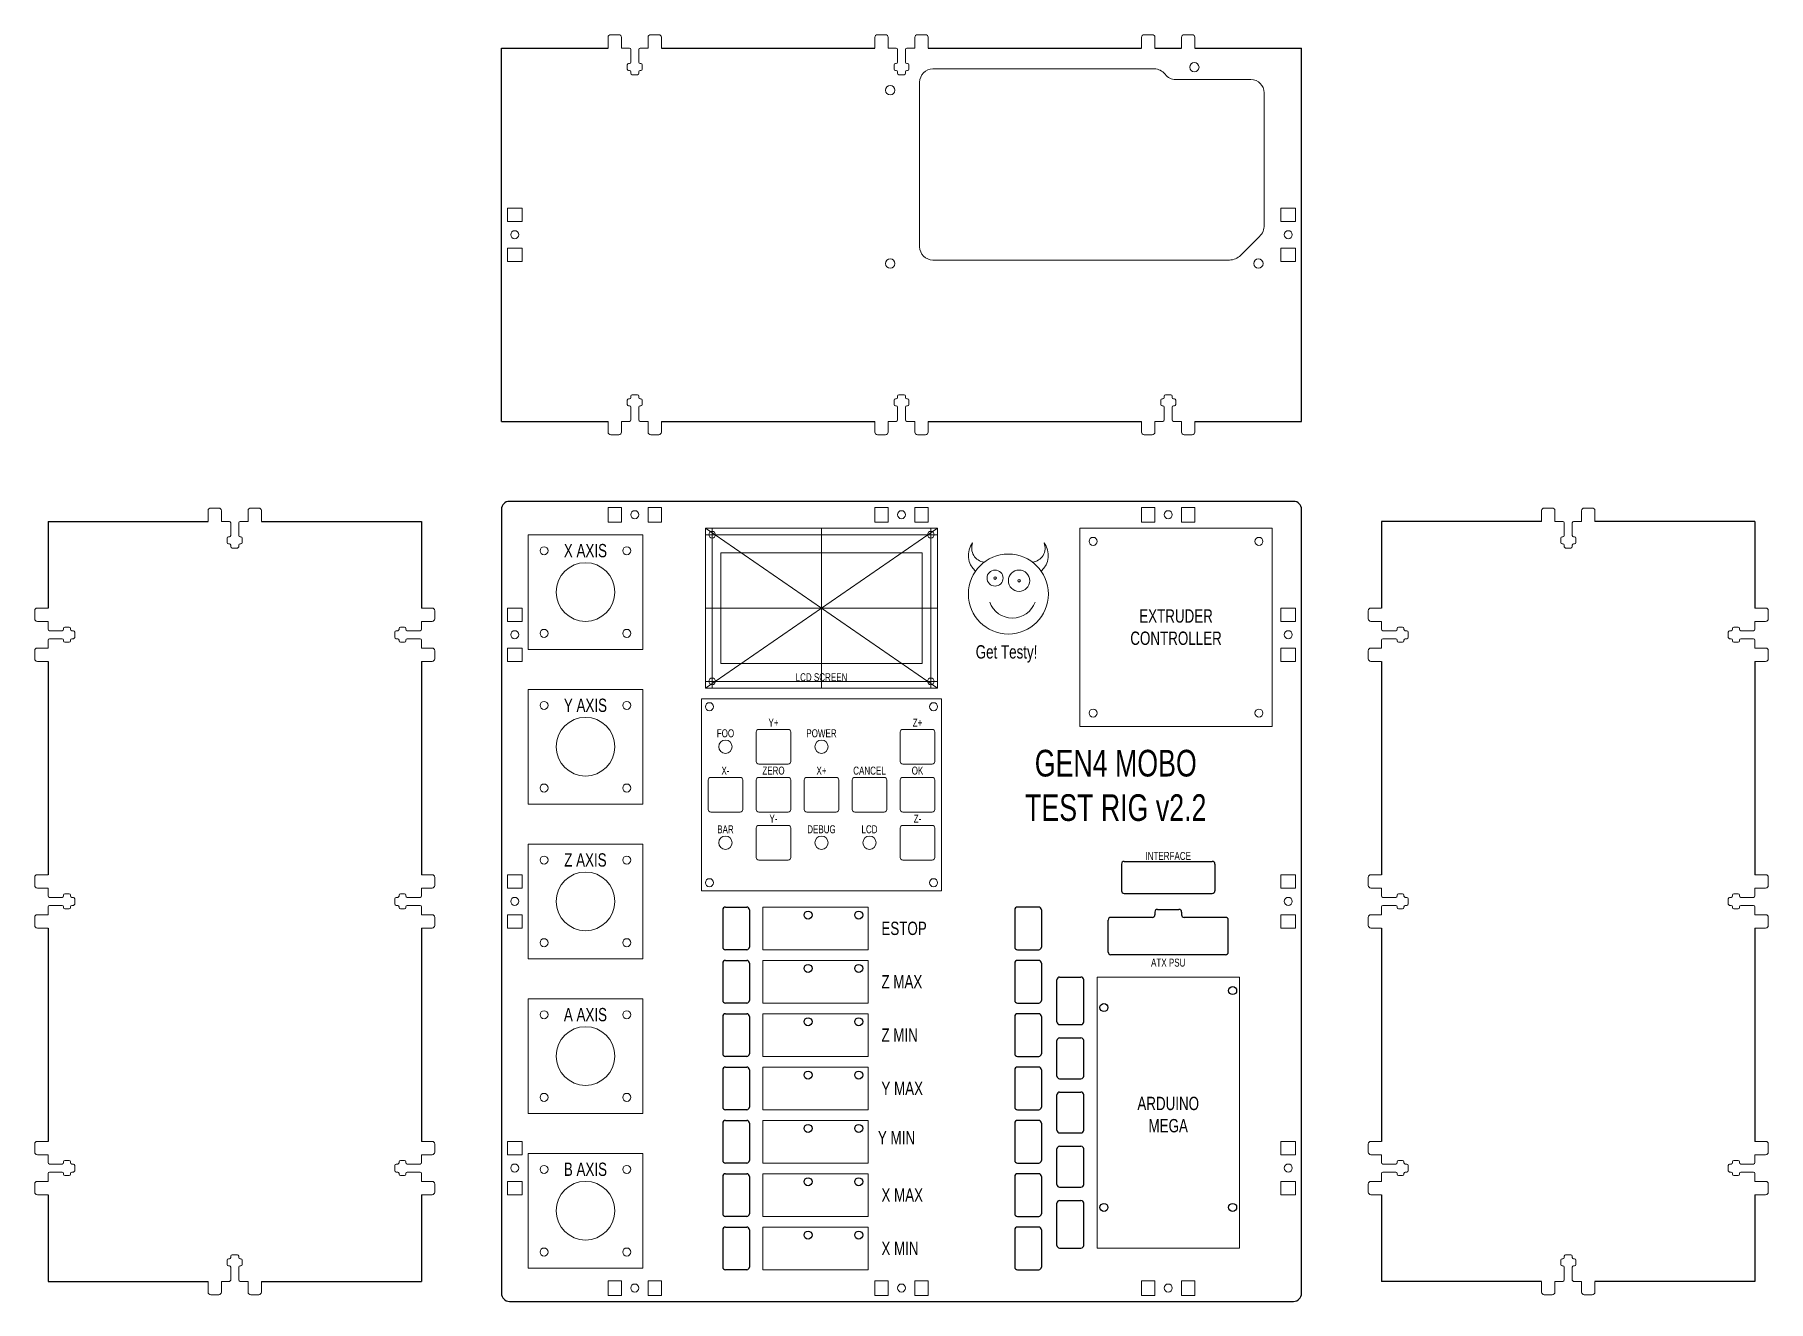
# Model space of a CAD drawing. Header units: millimetres. Extents: x -175 to 475, y -500 to 475.
# Drawn here: x -175 to 475, y 0 to 475 of the extents above; entities that cross this region are included whole.
import ezdxf

# ---------------------------------------------------------------- set-up
doc = ezdxf.new("R2010")
doc.units = ezdxf.units.MM
doc.layers.get('0').update_dxf_attribs({"linetype": 'CONTINUOUS', "lineweight": 25, "true_color": 0x000000})
for name, color, linetype, lineweight, true_color in [('6 Dino Brackets', 7, 'CONTINUOUS', 0, 0x000000), ('Back', 7, 'CONTINUOUS', 0, 0x000000), ('Drawing - LCD', 5, 'CONTINUOUS', 0, 0x0000ff), ('Etch', 1, 'CONTINUOUS', 0, 0xff0000), ('Front', 7, 'CONTINUOUS', 0, 0x000000), ('Text', 1, 'CONTINUOUS', 0, 0xff0000), ('Top Layer', 7, 'CONTINUOUS', 0, 0x000000), ('Top Plate', 7, 'CONTINUOUS', 0, 0x000000)]:
    doc.layers.add(name, color=color, linetype=linetype, lineweight=lineweight, true_color=true_color)
doc.styles.get("Standard").update_dxf_attribs({"font": 'txt', "width": 0.75})

msp = doc.modelspace()

# ---------------------------------------------------------------- linework, layer by layer
for p, q in [((0, 330), (0, 470)), ((0, 470), (40, 470)), ((60, 470), (140, 470)), ((160, 470), (240, 470)), ((245, 470), (255, 470)), ((260, 470), (300, 470)), ((300, 330), (300, 470)), ((0, 330), (40, 330)), ((60, 330), (140, 330)), ((160, 330), (240, 330)), ((260, 330), (300, 330)), ((297, 300), (3, 300)), ((-170, 292.5), (-170, 260)), ((-90, 292.5), (-30, 292.5)), ((-30, 292.5), (-30, 260)), ((0, 297), (0, 3)), ((300, 3), (300, 297)), ((470, 292.5), (470, 260)), ((-170, 292.5), (-110, 292.5)), ((390, 292.5), (330, 292.5)), ((330, 292.5), (330, 260)), ((470, 292.5), (410, 292.5)), ((-170, 240), (-170, 160)), ((-30, 240), (-30, 160)), ((330, 240), (330, 160)), ((470, 240), (470, 160)), ((232.5, 164), (232.5, 154)), ((233.5, 165), (266.5, 165)), ((267.5, 164), (267.5, 154)), ((233.5, 153), (266.5, 153)), ((82.97, 146.84), (82.97, 132.84)), ((83.97, 147.84), (91.97, 147.84)), ((92.97, 146.84), (92.97, 132.84)), ((192.47, 146.84), (192.47, 132.84)), ((201.47, 147.84), (193.47, 147.84)), ((202.47, 146.84), (202.47, 132.84)), ((244, 144), (228.5, 144)), ((245, 146), (245, 145)), ((246, 147), (254, 147)), ((255, 146), (255, 145)), ((271.5, 144), (256, 144)), ((-170, 140), (-170, 60)), ((-30, 140), (-30, 60)), ((227.5, 131), (227.5, 143)), ((272.5, 131), (272.5, 143)), ((330, 140), (330, 60)), ((470, 140), (470, 60)), ((91.97, 131.84), (83.97, 131.84)), ((193.47, 131.84), (201.47, 131.84)), ((82.97, 126.84), (82.97, 112.84)), ((83.97, 127.84), (91.97, 127.84)), ((92.97, 126.84), (92.97, 112.84)), ((192.47, 126.84), (192.47, 112.84)), ((201.47, 127.84), (193.47, 127.84)), ((202.47, 126.84), (202.47, 112.84)), ((271.5, 130), (228.5, 130)), ((208.3, 104.78), (208.3, 120.6)), ((209.3, 121.6), (217.3, 121.6)), ((218.3, 104.78), (218.3, 120.6)), ((91.97, 111.84), (83.97, 111.84)), ((193.47, 111.84), (201.47, 111.84)), ((82.97, 106.84), (82.97, 92.84)), ((83.97, 107.84), (91.97, 107.84)), ((92.97, 106.84), (92.97, 92.84)), ((192.47, 106.84), (192.47, 92.84)), ((201.47, 107.84), (193.47, 107.84)), ((202.47, 106.84), (202.47, 92.84)), ((208.3, 84.46), (208.3, 97.78)), ((209.3, 103.78), (217.3, 103.78)), ((209.3, 98.78), (217.3, 98.78)), ((218.3, 84.46), (218.3, 97.78)), ((91.97, 91.84), (83.97, 91.84)), ((193.47, 91.84), (201.47, 91.84)), ((82.97, 86.84), (82.97, 72.84)), ((83.97, 87.84), (91.97, 87.84)), ((92.97, 86.84), (92.97, 72.84)), ((192.47, 86.84), (192.47, 72.84)), ((201.47, 87.84), (193.47, 87.84)), ((202.47, 86.84), (202.47, 72.84)), ((209.3, 83.46), (217.3, 83.46)), ((209.3, 78.46), (217.3, 78.46)), ((91.97, 71.84), (83.97, 71.84)), ((193.47, 71.84), (201.47, 71.84)), ((208.3, 64.14), (208.3, 77.46)), ((218.3, 64.14), (218.3, 77.46)), ((82.97, 66.84), (82.97, 52.84)), ((83.97, 67.84), (91.97, 67.84)), ((92.97, 66.84), (92.97, 52.84)), ((192.47, 66.84), (192.47, 52.84)), ((201.47, 67.84), (193.47, 67.84)), ((202.47, 66.84), (202.47, 52.84)), ((209.3, 63.14), (217.3, 63.14)), ((208.3, 43.82), (208.3, 57.14)), ((209.3, 58.14), (217.3, 58.14)), ((218.3, 43.82), (218.3, 57.14)), ((82.97, 46.84), (82.97, 32.84)), ((91.97, 51.84), (83.97, 51.84)), ((83.97, 47.84), (91.97, 47.84)), ((92.97, 46.84), (92.97, 32.84)), ((192.47, 46.84), (192.47, 32.84)), ((193.47, 51.84), (201.47, 51.84)), ((201.47, 47.84), (193.47, 47.84)), ((202.47, 46.84), (202.47, 32.84)), ((-170, 40), (-170, 7.5)), ((-30, 40), (-30, 7.5)), ((209.3, 42.82), (217.3, 42.82)), ((330, 40), (330, 7.5)), ((470, 40), (470, 7.5)), ((208.3, 21), (208.3, 36.82)), ((209.3, 37.82), (217.3, 37.82)), ((218.3, 21), (218.3, 36.82)), ((82.97, 26.84), (82.97, 12.84)), ((91.97, 31.84), (83.97, 31.84)), ((83.97, 27.84), (91.97, 27.84)), ((92.97, 26.84), (92.97, 12.84)), ((192.47, 26.84), (192.47, 12.84)), ((193.47, 31.84), (201.47, 31.84)), ((201.47, 27.84), (193.47, 27.84)), ((202.47, 26.84), (202.47, 12.84)), ((209.3, 20), (217.3, 20)), ((-170, 7.5), (-110, 7.5)), ((-90, 7.5), (-30, 7.5)), ((91.97, 11.84), (83.97, 11.84)), ((193.47, 11.84), (201.47, 11.84)), ((390, 7.5), (330, 7.5)), ((470, 7.5), (410, 7.5)), ((3, 0), (297, 0))]:
    msp.add_line(p, q)
for centre in [(114.97, 144.84), (133.97, 144.84), (114.97, 124.84), (133.97, 124.84), (274.16, 116.52), (225.9, 110.17), (114.97, 104.84), (133.97, 104.84), (114.97, 84.84), (133.97, 84.84), (114.97, 64.84), (133.97, 64.84), (114.97, 44.84), (133.97, 44.84), (225.9, 35.24), (274.16, 35.24), (114.97, 24.84), (133.97, 24.84)]:
    msp.add_circle(centre, 1.5)
for centre, radius, start, end in [((3, 297), 3, 90, 180), ((297, 297), 3, 0, 90), ((233.5, 164), 1, 90, 180), ((266.5, 164), 1, 0, 90), ((233.5, 154), 1, 180, 270), ((266.5, 154), 1, 270, 0), ((83.97, 146.84), 1, 90, 180), ((91.97, 146.84), 1, 0, 90), ((193.47, 146.84), 1, 90, 180), ((201.47, 146.84), 1, 360, 90), ((228.5, 143), 1, 90, 180), ((244, 145), 1, 270, 360), ((246, 146), 1, 90, 180), ((254, 146), 1, 360, 90), ((256, 145), 1, 180, 270), ((271.5, 143), 1, 360, 90), ((83.97, 132.84), 1, 180, 270), ((91.97, 132.84), 1, 270, 0), ((193.47, 132.84), 1, 180, 270), ((201.47, 132.84), 1, 270, 360), ((228.5, 131), 1, 180, 270), ((271.5, 131), 1, 270, 360), ((83.97, 126.84), 1, 90, 180), ((91.97, 126.84), 1, 0, 90), ((193.47, 126.84), 1, 90, 180), ((201.47, 126.84), 1, 360, 90), ((209.3, 120.6), 1, 90, 180), ((217.3, 120.6), 1, 0, 90), ((83.97, 112.84), 1, 180, 270), ((91.97, 112.84), 1, 270, 0), ((193.47, 112.84), 1, 180, 270), ((201.47, 112.84), 1, 270, 360), ((83.97, 106.84), 1, 90, 180), ((91.97, 106.84), 1, 0, 90), ((193.47, 106.84), 1, 90, 180), ((201.47, 106.84), 1, 360, 90), ((209.3, 104.78), 1, 180, 270), ((217.3, 104.78), 1, 270, 0), ((209.3, 97.78), 1, 90, 180), ((217.3, 97.78), 1, 0, 90), ((83.97, 92.84), 1, 180, 270), ((91.97, 92.84), 1, 270, 0), ((193.47, 92.84), 1, 180, 270), ((201.47, 92.84), 1, 270, 360), ((83.97, 86.84), 1, 90, 180), ((91.97, 86.84), 1, 0, 90), ((193.47, 86.84), 1, 90, 180), ((201.47, 86.84), 1, 360, 90), ((209.3, 84.46), 1, 180, 270), ((209.3, 77.46), 1, 90, 180), ((217.3, 84.46), 1, 270, 0), ((217.3, 77.46), 1, 0, 90), ((83.97, 72.84), 1, 180, 270), ((91.97, 72.84), 1, 270, 0), ((193.47, 72.84), 1, 180, 270), ((201.47, 72.84), 1, 270, 360), ((83.97, 66.84), 1, 90, 180), ((91.97, 66.84), 1, 0, 90), ((193.47, 66.84), 1, 90, 180), ((201.47, 66.84), 1, 360, 90), ((209.3, 64.14), 1, 180, 270), ((217.3, 64.14), 1, 270, 0), ((83.97, 52.84), 1, 180, 270), ((91.97, 52.84), 1, 270, 0), ((193.47, 52.84), 1, 180, 270), ((201.47, 52.84), 1, 270, 360), ((209.3, 57.14), 1, 90, 180), ((217.3, 57.14), 1, 0, 90), ((83.97, 46.84), 1, 90, 180), ((91.97, 46.84), 1, 0, 90), ((193.47, 46.84), 1, 90, 180), ((201.47, 46.84), 1, 360, 90), ((209.3, 43.82), 1, 180, 270), ((217.3, 43.82), 1, 270, 0), ((83.97, 32.84), 1, 180, 270), ((91.97, 32.84), 1, 270, 0), ((193.47, 32.84), 1, 180, 270), ((201.47, 32.84), 1, 270, 360), ((209.3, 36.82), 1, 90, 180), ((217.3, 36.82), 1, 360, 90), ((83.97, 26.84), 1, 90, 180), ((91.97, 26.84), 1, 0, 90), ((193.47, 26.84), 1, 90, 180), ((201.47, 26.84), 1, 360, 90), ((209.3, 21), 1, 180, 270), ((217.3, 21), 1, 270, 0), ((83.97, 12.84), 1, 180, 270), ((91.97, 12.84), 1, 270, 0), ((193.47, 12.84), 1, 180, 270), ((201.47, 12.84), 1, 270, 360), ((3, 3), 3, 180, 270), ((297, 3), 3, 270, 0)]:
    msp.add_arc(centre, radius, start, end)
at = {"layer": '6 Dino Brackets'}
for p, q in [((41, 475), (44, 475)), ((56, 475), (59, 475)), ((141, 475), (144, 475)), ((156, 475), (159, 475)), ((241, 475), (244, 475)), ((256, 475), (259, 475)), ((40, 474), (40, 470)), ((45, 470), (45, 474)), ((48, 470), (45, 470)), ((48.5, 469.5), (48.5, 464.7)), ((51.5, 464.7), (51.5, 469.5)), ((52, 470), (55, 470)), ((55, 470), (55, 474)), ((60, 470), (60, 474.02)), ((140, 474), (140, 470)), ((145, 470), (145, 474)), ((148, 470), (145, 470)), ((148.5, 469.5), (148.5, 464.7)), ((151.5, 464.7), (151.5, 469.5)), ((152, 470), (155, 470)), ((155, 470), (155, 474)), ((160, 470), (160, 474.02)), ((240, 474), (240, 470)), ((245, 470), (245, 474)), ((255, 470), (255, 474)), ((260, 470), (260, 474.02)), ((47.2, 462.1), (47.2, 463.7)), ((47.7, 464.2), (48, 464.2)), ((48, 461.6), (47.7, 461.6)), ((52, 464.2), (52.3, 464.2)), ((52.3, 461.6), (52, 461.6)), ((52.8, 463.7), (52.8, 462.1)), ((147.2, 462.1), (147.2, 463.7)), ((147.7, 464.2), (148, 464.2)), ((148, 461.6), (147.7, 461.6)), ((152, 464.2), (152.3, 464.2)), ((152.3, 461.6), (152, 461.6)), ((152.8, 463.7), (152.8, 462.1)), ((48.5, 461.1), (48.5, 460.5)), ((49, 460), (51, 460)), ((51.5, 460.5), (51.5, 461.1)), ((148.5, 461.1), (148.5, 460.5)), ((149, 460), (151, 460)), ((151.5, 460.5), (151.5, 461.1)), ((7.75, 410), (2.25, 410)), ((2.25, 410), (2.25, 405)), ((7.75, 410), (7.75, 405)), ((297.75, 410), (292.25, 410)), ((292.25, 410), (292.25, 405)), ((297.75, 410), (297.75, 405)), ((7.75, 405), (2.25, 405)), ((297.75, 405), (292.25, 405)), ((7.75, 395), (2.25, 395)), ((2.25, 395), (2.25, 390)), ((7.75, 395), (7.75, 390)), ((297.75, 395), (292.25, 395)), ((292.25, 395), (292.25, 390)), ((297.75, 395), (297.75, 390)), ((7.75, 390), (2.25, 390)), ((297.75, 390), (292.25, 390)), ((48, 338.4), (47.7, 338.4)), ((48.5, 338.9), (48.5, 339.5)), ((49, 340), (51, 340)), ((51.5, 339.5), (51.5, 338.9)), ((52.3, 338.4), (52, 338.4)), ((148, 338.4), (147.7, 338.4)), ((148.5, 338.9), (148.5, 339.5)), ((149, 340), (151, 340)), ((151.5, 339.5), (151.5, 338.9)), ((152.3, 338.4), (152, 338.4)), ((248, 338.4), (247.7, 338.4)), ((248.5, 338.9), (248.5, 339.5)), ((249, 340), (251, 340)), ((251.5, 339.5), (251.5, 338.9)), ((252.3, 338.4), (252, 338.4)), ((47.2, 337.9), (47.2, 336.3)), ((47.7, 335.8), (48, 335.8)), ((48.5, 330.5), (48.5, 335.3)), ((51.5, 335.3), (51.5, 330.5)), ((52, 335.8), (52.3, 335.8)), ((52.8, 336.3), (52.8, 337.9)), ((147.2, 337.9), (147.2, 336.3)), ((147.7, 335.8), (148, 335.8)), ((148.5, 330.5), (148.5, 335.3)), ((151.5, 335.3), (151.5, 330.5)), ((152, 335.8), (152.3, 335.8)), ((152.8, 336.3), (152.8, 337.9)), ((247.2, 337.9), (247.2, 336.3)), ((247.7, 335.8), (248, 335.8)), ((248.5, 330.5), (248.5, 335.3)), ((251.5, 335.3), (251.5, 330.5)), ((252, 335.8), (252.3, 335.8)), ((252.8, 336.3), (252.8, 337.9)), ((40, 326), (40, 330)), ((41, 325), (44, 325)), ((48, 330), (45, 330)), ((45, 330), (45, 326)), ((52, 330), (55, 330)), ((55, 330), (55, 326)), ((56, 325), (59, 325)), ((60, 330), (60, 325.98)), ((140, 326), (140, 330)), ((141, 325), (144, 325)), ((148, 330), (145, 330)), ((145, 330), (145, 326)), ((152, 330), (155, 330)), ((155, 330), (155, 326)), ((156, 325), (159, 325)), ((160, 330), (160, 325.98)), ((240, 326), (240, 330)), ((248, 330), (245, 330)), ((245, 330), (245, 326)), ((252, 330), (255, 330)), ((255, 330), (255, 326)), ((256, 325), (259, 325)), ((260, 330), (260, 325.98)), ((241, 325), (244, 325)), ((-110, 296.5), (-110, 292.5)), ((-109, 297.5), (-106, 297.5)), ((-105, 292.5), (-105, 296.5)), ((-95, 292.5), (-95, 296.5)), ((-94, 297.5), (-91, 297.5)), ((-90, 292.5), (-90, 296.52)), ((40, 292.25), (40, 297.75)), ((40, 297.75), (45, 297.75)), ((45, 292.25), (45, 297.75)), ((55, 292.25), (55, 297.75)), ((55, 297.75), (60, 297.75)), ((60, 292.25), (60, 297.75)), ((140, 292.25), (140, 297.75)), ((140, 297.75), (145, 297.75)), ((145, 292.25), (145, 297.75)), ((155, 292.25), (155, 297.75)), ((155, 297.75), (160, 297.75)), ((160, 292.25), (160, 297.75)), ((240, 292.25), (240, 297.75)), ((240, 297.75), (245, 297.75)), ((245, 292.25), (245, 297.75)), ((255, 292.25), (255, 297.75)), ((255, 297.75), (260, 297.75)), ((260, 292.25), (260, 297.75)), ((390, 292.5), (390, 296.52)), ((394, 297.5), (391, 297.5)), ((395, 292.5), (395, 296.5)), ((405, 292.5), (405, 296.5)), ((409, 297.5), (406, 297.5)), ((410, 296.5), (410, 292.5)), ((-102, 292.5), (-105, 292.5)), ((-102.8, 284.6), (-102.8, 286.2)), ((-102.3, 286.7), (-102, 286.7)), ((-101.5, 292), (-101.5, 287.2)), ((-98.5, 287.2), (-98.5, 292)), ((-98, 292.5), (-95, 292.5)), ((-98, 286.7), (-97.7, 286.7)), ((-97.2, 286.2), (-97.2, 284.6)), ((40, 292.25), (45, 292.25)), ((55, 292.25), (60, 292.25)), ((140, 292.25), (145, 292.25)), ((155, 292.25), (160, 292.25)), ((240, 292.25), (245, 292.25)), ((255, 292.25), (260, 292.25)), ((398, 292.5), (395, 292.5)), ((397.2, 286.2), (397.2, 284.6)), ((398, 286.7), (397.7, 286.7)), ((398.5, 287.2), (398.5, 292)), ((401.5, 292), (401.5, 287.2)), ((402, 292.5), (405, 292.5)), ((402.3, 286.7), (402, 286.7)), ((402.8, 284.6), (402.8, 286.2)), ((-102, 284.1), (-102.3, 284.1)), ((-101.5, 283.6), (-101.5, 283)), ((-101, 282.5), (-99, 282.5)), ((-98.5, 283), (-98.5, 283.6)), ((-97.7, 284.1), (-98, 284.1)), ((397.7, 284.1), (398, 284.1)), ((398.5, 283), (398.5, 283.6)), ((401, 282.5), (399, 282.5)), ((401.5, 283.6), (401.5, 283)), ((402, 284.1), (402.3, 284.1)), ((-170, 260), (-174.02, 260)), ((-30, 260), (-25.98, 260)), ((2.25, 260), (7.75, 260)), ((2.25, 260), (2.25, 255)), ((292.25, 260), (297.75, 260)), ((292.25, 260), (292.25, 255)), ((330, 260), (325.98, 260)), ((470, 260), (474.02, 260)), ((-175, 256), (-175, 259)), ((-170, 255), (-174, 255)), ((-170, 252), (-170, 255)), ((-30, 252), (-30, 255)), ((-30, 255), (-26, 255)), ((-25, 256), (-25, 259)), ((2.25, 255), (7.75, 255)), ((7.75, 260), (7.75, 255)), ((292.25, 255), (297.75, 255)), ((297.75, 260), (297.75, 255)), ((325, 256), (325, 259)), ((330, 255), (326, 255)), ((330, 252), (330, 255)), ((470, 252), (470, 255)), ((470, 255), (474, 255)), ((475, 256), (475, 259)), ((-170, 248), (-170, 245)), ((-164.7, 251.5), (-169.5, 251.5)), ((-169.5, 248.5), (-164.7, 248.5)), ((-164.2, 252), (-164.2, 252.3)), ((-164.2, 247.7), (-164.2, 248)), ((-163.7, 252.8), (-162.1, 252.8)), ((-162.1, 247.2), (-163.7, 247.2)), ((-161.6, 252.3), (-161.6, 252)), ((-161.6, 248), (-161.6, 247.7)), ((-160.5, 251.5), (-161.1, 251.5)), ((-161.1, 248.5), (-160.5, 248.5)), ((-160, 249), (-160, 251)), ((-40, 249), (-40, 251)), ((-39.5, 251.5), (-38.9, 251.5)), ((-38.9, 248.5), (-39.5, 248.5)), ((-38.4, 252.3), (-38.4, 252)), ((-38.4, 248), (-38.4, 247.7)), ((-36.3, 252.8), (-37.9, 252.8)), ((-37.9, 247.2), (-36.3, 247.2)), ((-35.8, 252), (-35.8, 252.3)), ((-35.8, 247.7), (-35.8, 248)), ((-35.3, 251.5), (-30.5, 251.5)), ((-30.5, 248.5), (-35.3, 248.5)), ((-30, 248), (-30, 245)), ((330, 248), (330, 245)), ((335.3, 251.5), (330.5, 251.5)), ((330.5, 248.5), (335.3, 248.5)), ((335.8, 252), (335.8, 252.3)), ((335.8, 247.7), (335.8, 248)), ((336.3, 252.8), (337.9, 252.8)), ((337.9, 247.2), (336.3, 247.2)), ((338.4, 252.3), (338.4, 252)), ((338.4, 248), (338.4, 247.7)), ((339.5, 251.5), (338.9, 251.5)), ((338.9, 248.5), (339.5, 248.5)), ((340, 249), (340, 251)), ((460, 249), (460, 251)), ((460.5, 251.5), (461.1, 251.5)), ((461.1, 248.5), (460.5, 248.5)), ((461.6, 252.3), (461.6, 252)), ((461.6, 248), (461.6, 247.7)), ((463.7, 252.8), (462.1, 252.8)), ((462.1, 247.2), (463.7, 247.2)), ((464.2, 252), (464.2, 252.3)), ((464.2, 247.7), (464.2, 248)), ((464.7, 251.5), (469.5, 251.5)), ((469.5, 248.5), (464.7, 248.5)), ((470, 248), (470, 245)), ((-175, 241), (-175, 244)), ((-170, 245), (-174, 245)), ((-30, 245), (-26, 245)), ((-25, 241), (-25, 244)), ((2.25, 245), (7.75, 245)), ((2.25, 245), (2.25, 240)), ((7.75, 245), (7.75, 240)), ((292.25, 245), (297.75, 245)), ((292.25, 245), (292.25, 240)), ((297.75, 245), (297.75, 240)), ((325, 241), (325, 244)), ((330, 245), (326, 245)), ((470, 245), (474, 245)), ((475, 241), (475, 244)), ((-174, 240), (-170, 240)), ((-26, 240), (-30, 240)), ((2.25, 240), (7.75, 240)), ((292.25, 240), (297.75, 240)), ((326, 240), (330, 240)), ((474, 240), (470, 240)), ((-175, 156), (-175, 159)), ((-170, 160), (-174.02, 160)), ((-30, 160), (-25.98, 160)), ((-25, 156), (-25, 159)), ((2.25, 160), (7.75, 160)), ((2.25, 160), (2.25, 155)), ((7.75, 160), (7.75, 155)), ((292.25, 160), (297.75, 160)), ((292.25, 160), (292.25, 155)), ((297.75, 160), (297.75, 155)), ((325, 156), (325, 159)), ((330, 160), (325.98, 160)), ((470, 160), (474.02, 160)), ((475, 156), (475, 159)), ((-170, 155), (-174, 155)), ((-170, 152), (-170, 155)), ((-164.7, 151.5), (-169.5, 151.5)), ((-164.2, 152), (-164.2, 152.3)), ((-163.7, 152.8), (-162.1, 152.8)), ((-161.6, 152.3), (-161.6, 152)), ((-160.5, 151.5), (-161.1, 151.5)), ((-160, 149), (-160, 151)), ((-40, 149), (-40, 151)), ((-39.5, 151.5), (-38.9, 151.5)), ((-38.4, 152.3), (-38.4, 152)), ((-36.3, 152.8), (-37.9, 152.8)), ((-35.8, 152), (-35.8, 152.3)), ((-35.3, 151.5), (-30.5, 151.5)), ((-30, 152), (-30, 155)), ((-30, 155), (-26, 155)), ((2.25, 155), (7.75, 155)), ((292.25, 155), (297.75, 155)), ((330, 155), (326, 155)), ((330, 152), (330, 155)), ((335.3, 151.5), (330.5, 151.5)), ((335.8, 152), (335.8, 152.3)), ((336.3, 152.8), (337.9, 152.8)), ((338.4, 152.3), (338.4, 152)), ((339.5, 151.5), (338.9, 151.5)), ((340, 149), (340, 151)), ((460, 149), (460, 151)), ((460.5, 151.5), (461.1, 151.5)), ((461.6, 152.3), (461.6, 152)), ((463.7, 152.8), (462.1, 152.8)), ((464.2, 152), (464.2, 152.3)), ((464.7, 151.5), (469.5, 151.5)), ((470, 152), (470, 155)), ((470, 155), (474, 155)), ((-175, 141), (-175, 144)), ((-170, 145), (-174, 145)), ((-170, 148), (-170, 145)), ((-169.5, 148.5), (-164.7, 148.5)), ((-164.2, 147.7), (-164.2, 148)), ((-162.1, 147.2), (-163.7, 147.2)), ((-161.6, 148), (-161.6, 147.7)), ((-161.1, 148.5), (-160.5, 148.5)), ((-38.9, 148.5), (-39.5, 148.5)), ((-38.4, 148), (-38.4, 147.7)), ((-37.9, 147.2), (-36.3, 147.2)), ((-35.8, 147.7), (-35.8, 148)), ((-30.5, 148.5), (-35.3, 148.5)), ((-30, 148), (-30, 145)), ((-30, 145), (-26, 145)), ((-25, 141), (-25, 144)), ((2.25, 145), (7.75, 145)), ((2.25, 145), (2.25, 140)), ((7.75, 145), (7.75, 140)), ((292.25, 145), (297.75, 145)), ((292.25, 145), (292.25, 140)), ((297.75, 145), (297.75, 140)), ((325, 141), (325, 144)), ((330, 145), (326, 145)), ((330, 148), (330, 145)), ((330.5, 148.5), (335.3, 148.5)), ((335.8, 147.7), (335.8, 148)), ((337.9, 147.2), (336.3, 147.2)), ((338.4, 148), (338.4, 147.7)), ((338.9, 148.5), (339.5, 148.5)), ((461.1, 148.5), (460.5, 148.5)), ((461.6, 148), (461.6, 147.7)), ((462.1, 147.2), (463.7, 147.2)), ((464.2, 147.7), (464.2, 148)), ((469.5, 148.5), (464.7, 148.5)), ((470, 148), (470, 145)), ((470, 145), (474, 145)), ((475, 141), (475, 144)), ((-174, 140), (-170, 140)), ((-26, 140), (-30, 140)), ((2.25, 140), (7.75, 140)), ((292.25, 140), (297.75, 140)), ((326, 140), (330, 140)), ((474, 140), (470, 140)), ((-175, 56), (-175, 59)), ((-170, 60), (-174.02, 60)), ((-30, 60), (-25.98, 60)), ((-25, 56), (-25, 59)), ((2.25, 60), (7.75, 60)), ((2.25, 60), (2.25, 55)), ((7.75, 60), (7.75, 55)), ((292.25, 60), (297.75, 60)), ((292.25, 60), (292.25, 55)), ((297.75, 60), (297.75, 55)), ((325, 56), (325, 59)), ((330, 60), (325.98, 60)), ((470, 60), (474.02, 60)), ((475, 56), (475, 59)), ((-170, 55), (-174, 55)), ((-170, 52), (-170, 55)), ((-164.2, 52), (-164.2, 52.3)), ((-163.7, 52.8), (-162.1, 52.8)), ((-161.6, 52.3), (-161.6, 52)), ((-38.4, 52.3), (-38.4, 52)), ((-36.3, 52.8), (-37.9, 52.8)), ((-35.8, 52), (-35.8, 52.3)), ((-30, 52), (-30, 55)), ((-30, 55), (-26, 55)), ((2.25, 55), (7.75, 55)), ((292.25, 55), (297.75, 55)), ((330, 55), (326, 55)), ((330, 52), (330, 55)), ((335.8, 52), (335.8, 52.3)), ((336.3, 52.8), (337.9, 52.8)), ((338.4, 52.3), (338.4, 52)), ((461.6, 52.3), (461.6, 52)), ((463.7, 52.8), (462.1, 52.8)), ((464.2, 52), (464.2, 52.3)), ((470, 52), (470, 55)), ((470, 55), (474, 55)), ((-170, 48), (-170, 45)), ((-164.7, 51.5), (-169.5, 51.5)), ((-169.5, 48.5), (-164.7, 48.5)), ((-164.2, 47.7), (-164.2, 48)), ((-162.1, 47.2), (-163.7, 47.2)), ((-161.6, 48), (-161.6, 47.7)), ((-160.5, 51.5), (-161.1, 51.5)), ((-161.1, 48.5), (-160.5, 48.5)), ((-160, 49), (-160, 51)), ((-40, 49), (-40, 51)), ((-39.5, 51.5), (-38.9, 51.5)), ((-38.9, 48.5), (-39.5, 48.5)), ((-38.4, 48), (-38.4, 47.7)), ((-37.9, 47.2), (-36.3, 47.2)), ((-35.8, 47.7), (-35.8, 48)), ((-35.3, 51.5), (-30.5, 51.5)), ((-30.5, 48.5), (-35.3, 48.5)), ((-30, 48), (-30, 45)), ((330, 48), (330, 45)), ((335.3, 51.5), (330.5, 51.5)), ((330.5, 48.5), (335.3, 48.5)), ((335.8, 47.7), (335.8, 48)), ((337.9, 47.2), (336.3, 47.2)), ((338.4, 48), (338.4, 47.7)), ((339.5, 51.5), (338.9, 51.5)), ((338.9, 48.5), (339.5, 48.5)), ((340, 49), (340, 51)), ((460, 49), (460, 51)), ((460.5, 51.5), (461.1, 51.5)), ((461.1, 48.5), (460.5, 48.5)), ((461.6, 48), (461.6, 47.7)), ((462.1, 47.2), (463.7, 47.2)), ((464.2, 47.7), (464.2, 48)), ((464.7, 51.5), (469.5, 51.5)), ((469.5, 48.5), (464.7, 48.5)), ((470, 48), (470, 45)), ((-175, 41), (-175, 44)), ((-170, 45), (-174, 45)), ((-174, 40), (-170, 40)), ((-30, 45), (-26, 45)), ((-26, 40), (-30, 40)), ((-25, 41), (-25, 44)), ((2.25, 45), (7.75, 45)), ((2.25, 45), (2.25, 40)), ((2.25, 40), (7.75, 40)), ((7.75, 45), (7.75, 40)), ((292.25, 45), (297.75, 45)), ((292.25, 45), (292.25, 40)), ((292.25, 40), (297.75, 40)), ((297.75, 45), (297.75, 40)), ((325, 41), (325, 44)), ((330, 45), (326, 45)), ((326, 40), (330, 40)), ((470, 45), (474, 45)), ((474, 40), (470, 40)), ((475, 41), (475, 44)), ((-102.8, 15.4), (-102.8, 13.8)), ((-102, 15.9), (-102.3, 15.9)), ((-102.3, 13.3), (-102, 13.3)), ((-101.5, 16.4), (-101.5, 17)), ((-101, 17.5), (-99, 17.5)), ((-98.5, 17), (-98.5, 16.4)), ((-97.7, 15.9), (-98, 15.9)), ((-98, 13.3), (-97.7, 13.3)), ((-97.2, 13.8), (-97.2, 15.4)), ((397.2, 13.8), (397.2, 15.4)), ((397.7, 15.9), (398, 15.9)), ((398, 13.3), (397.7, 13.3)), ((398.5, 17), (398.5, 16.4)), ((401, 17.5), (399, 17.5)), ((401.5, 16.4), (401.5, 17)), ((402, 15.9), (402.3, 15.9)), ((402.3, 13.3), (402, 13.3)), ((402.8, 15.4), (402.8, 13.8)), ((-110, 3.5), (-110, 7.5)), ((-102, 7.5), (-105, 7.5)), ((-105, 7.5), (-105, 3.5)), ((-101.5, 8), (-101.5, 12.8)), ((-98.5, 12.8), (-98.5, 8)), ((-98, 7.5), (-95, 7.5)), ((-95, 7.5), (-95, 3.5)), ((-90, 7.5), (-90, 3.48)), ((40, 2.25), (40, 7.75)), ((40, 7.75), (45, 7.75)), ((45, 2.25), (45, 7.75)), ((55, 2.25), (55, 7.75)), ((55, 7.75), (60, 7.75)), ((60, 2.25), (60, 7.75)), ((140, 2.25), (140, 7.75)), ((140, 7.75), (145, 7.75)), ((145, 2.25), (145, 7.75)), ((155, 2.25), (155, 7.75)), ((155, 7.75), (160, 7.75)), ((160, 2.25), (160, 7.75)), ((240, 2.25), (240, 7.75)), ((240, 7.75), (245, 7.75)), ((245, 2.25), (245, 7.75)), ((255, 2.25), (255, 7.75)), ((255, 7.75), (260, 7.75)), ((260, 2.25), (260, 7.75)), ((390, 7.5), (390, 3.48)), ((398, 7.5), (395, 7.5)), ((395, 7.5), (395, 3.5)), ((398.5, 12.8), (398.5, 8)), ((401.5, 8), (401.5, 12.8)), ((402, 7.5), (405, 7.5)), ((405, 7.5), (405, 3.5)), ((410, 3.5), (410, 7.5)), ((-109, 2.5), (-106, 2.5)), ((-94, 2.5), (-91, 2.5)), ((40, 2.25), (45, 2.25)), ((55, 2.25), (60, 2.25)), ((140, 2.25), (145, 2.25)), ((155, 2.25), (160, 2.25)), ((240, 2.25), (245, 2.25)), ((255, 2.25), (260, 2.25)), ((394, 2.5), (391, 2.5)), ((409, 2.5), (406, 2.5))]:
    msp.add_line(p, q, dxfattribs=at)
for centre in [(5, 400), (295, 400), (50, 295), (150, 295), (250, 295), (5, 250), (295, 250), (5, 150), (295, 150), (5, 50), (295, 50), (50, 5), (150, 5), (250, 5)]:
    msp.add_circle(centre, 1.5, dxfattribs=at)
for centre, radius, start, end in [((41, 474), 1, 90, 180), ((44, 474), 1, 0, 90), ((56, 474), 1, 90, 180), ((59, 474), 1, 0.90601, 90), ((141, 474), 1, 90, 180), ((144, 474), 1, 0, 90), ((156, 474), 1, 90, 180), ((159, 474), 1, 0.90601, 90), ((241, 474), 1, 90, 180), ((244, 474), 1, 0, 90), ((256, 474), 1, 90, 180), ((259, 474), 1, 0.90601, 90), ((48, 469.5), 0.5, 0, 90), ((52, 469.5), 0.5, 90, 180), ((148, 469.5), 0.5, 0, 90), ((152, 469.5), 0.5, 90, 180), ((47.7, 463.7), 0.5, 90, 180), ((47.7, 462.1), 0.5, 180, 270), ((48, 464.7), 0.5, 270, 0), ((48, 461.1), 0.5, 0, 90), ((52, 464.7), 0.5, 180, 270), ((52, 461.1), 0.5, 90, 180), ((52.3, 463.7), 0.5, 0, 90), ((52.3, 462.1), 0.5, 270, 0), ((147.7, 463.7), 0.5, 90, 180), ((147.7, 462.1), 0.5, 180, 270), ((148, 464.7), 0.5, 270, 0), ((148, 461.1), 0.5, 0, 90), ((152, 464.7), 0.5, 180, 270), ((152, 461.1), 0.5, 90, 180), ((152.3, 463.7), 0.5, 0, 90), ((152.3, 462.1), 0.5, 270, 0), ((49, 460.5), 0.5, 180, 270), ((51, 460.5), 0.5, 270, 0), ((149, 460.5), 0.5, 180, 270), ((151, 460.5), 0.5, 270, 0), ((47.7, 337.9), 0.5, 90, 180), ((48, 338.9), 0.5, 270, 0), ((49, 339.5), 0.5, 90, 180), ((51, 339.5), 0.5, 0, 90), ((52, 338.9), 0.5, 180, 270), ((52.3, 337.9), 0.5, 0, 90), ((147.7, 337.9), 0.5, 90, 180), ((148, 338.9), 0.5, 270, 0), ((149, 339.5), 0.5, 90, 180), ((151, 339.5), 0.5, 0, 90), ((152, 338.9), 0.5, 180, 270), ((152.3, 337.9), 0.5, 0, 90), ((247.7, 337.9), 0.5, 90, 180), ((248, 338.9), 0.5, 270, 0), ((249, 339.5), 0.5, 90, 180), ((251, 339.5), 0.5, 0, 90), ((252, 338.9), 0.5, 180, 270), ((252.3, 337.9), 0.5, 0, 90), ((47.7, 336.3), 0.5, 180, 270), ((48, 335.3), 0.5, 0, 90), ((52, 335.3), 0.5, 90, 180), ((52.3, 336.3), 0.5, 270, 0), ((147.7, 336.3), 0.5, 180, 270), ((148, 335.3), 0.5, 0, 90), ((152, 335.3), 0.5, 90, 180), ((152.3, 336.3), 0.5, 270, 0), ((247.7, 336.3), 0.5, 180, 270), ((248, 335.3), 0.5, 0, 90), ((252, 335.3), 0.5, 90, 180), ((252.3, 336.3), 0.5, 270, 0), ((41, 326), 1, 180, 270), ((44, 326), 1, 270, 0), ((48, 330.5), 0.5, 270, 0), ((52, 330.5), 0.5, 180, 270), ((56, 326), 1, 180, 270), ((59, 326), 1, 270, 359.09399), ((141, 326), 1, 180, 270), ((144, 326), 1, 270, 0), ((148, 330.5), 0.5, 270, 0), ((152, 330.5), 0.5, 180, 270), ((156, 326), 1, 180, 270), ((159, 326), 1, 270, 359.09399), ((241, 326), 1, 180, 270), ((244, 326), 1, 270, 0), ((248, 330.5), 0.5, 270, 0), ((252, 330.5), 0.5, 180, 270), ((256, 326), 1, 180, 270), ((259, 326), 1, 270, 359.09399), ((-109, 296.5), 1, 90, 180), ((-106, 296.5), 1, 0, 90), ((-94, 296.5), 1, 90, 180), ((-91, 296.5), 1, 0.90601, 90), ((391, 296.5), 1, 90, 179.09399), ((394, 296.5), 1, 360, 90), ((406, 296.5), 1, 90, 180), ((409, 296.5), 1, 360, 90), ((-102.3, 286.2), 0.5, 90, 180), ((-102, 292), 0.5, 0, 90), ((-102, 287.2), 0.5, 270, 0), ((-98, 292), 0.5, 90, 180), ((-98, 287.2), 0.5, 180, 270), ((-97.7, 286.2), 0.5, 0, 90), ((397.7, 286.2), 0.5, 90, 180), ((398, 292), 0.5, 360, 90), ((398, 287.2), 0.5, 270, 360), ((402, 292), 0.5, 90, 180), ((402, 287.2), 0.5, 180, 270), ((402.3, 286.2), 0.5, 360, 90), ((-102.3, 284.6), 0.5, 180, 270), ((-102, 283.6), 0.5, 0, 90), ((-101, 283), 0.5, 180, 270), ((-99, 283), 0.5, 270, 0), ((-98, 283.6), 0.5, 90, 180), ((-97.7, 284.6), 0.5, 270, 0), ((397.7, 284.6), 0.5, 180, 270), ((398, 283.6), 0.5, 360, 90), ((399, 283), 0.5, 180, 270), ((401, 283), 0.5, 270, 360), ((402, 283.6), 0.5, 90, 180), ((402.3, 284.6), 0.5, 270, 360), ((-174, 259), 1, 90.90601, 180), ((-26, 259), 1, 360, 89.09399), ((326, 259), 1, 90.90601, 180), ((474, 259), 1, 360, 89.09399), ((-174, 256), 1, 180, 270), ((-26, 256), 1, 270, 360), ((326, 256), 1, 180, 270), ((474, 256), 1, 270, 360), ((-169.5, 252), 0.5, 180, 270), ((-169.5, 248), 0.5, 90, 180), ((-164.7, 252), 0.5, 270, 360), ((-164.7, 248), 0.5, 360, 90), ((-163.7, 252.3), 0.5, 90, 180), ((-163.7, 247.7), 0.5, 180, 270), ((-162.1, 252.3), 0.5, 360, 90), ((-162.1, 247.7), 0.5, 270, 360), ((-161.1, 252), 0.5, 180, 270), ((-161.1, 248), 0.5, 90, 180), ((-160.5, 251), 0.5, 360, 90), ((-160.5, 249), 0.5, 270, 360), ((-39.5, 251), 0.5, 90, 180), ((-39.5, 249), 0.5, 180, 270), ((-38.9, 252), 0.5, 270, 360), ((-38.9, 248), 0.5, 0, 90), ((-37.9, 252.3), 0.5, 90, 180), ((-37.9, 247.7), 0.5, 180, 270), ((-36.3, 252.3), 0.5, 360, 90), ((-36.3, 247.7), 0.5, 270, 0), ((-35.3, 252), 0.5, 180, 270), ((-35.3, 248), 0.5, 90, 180), ((-30.5, 252), 0.5, 270, 360), ((-30.5, 248), 0.5, 360, 90), ((330.5, 252), 0.5, 180, 270), ((330.5, 248), 0.5, 90, 180), ((335.3, 252), 0.5, 270, 360), ((335.3, 248), 0.5, 360, 90), ((336.3, 252.3), 0.5, 90, 180), ((336.3, 247.7), 0.5, 180, 270), ((337.9, 252.3), 0.5, 360, 90), ((337.9, 247.7), 0.5, 270, 360), ((338.9, 252), 0.5, 180, 270), ((338.9, 248), 0.5, 90, 180), ((339.5, 251), 0.5, 360, 90), ((339.5, 249), 0.5, 270, 360), ((460.5, 251), 0.5, 90, 180), ((460.5, 249), 0.5, 180, 270), ((461.1, 252), 0.5, 270, 360), ((461.1, 248), 0.5, 360, 90), ((462.1, 252.3), 0.5, 90, 180), ((462.1, 247.7), 0.5, 180, 270), ((463.7, 252.3), 0.5, 360, 90), ((463.7, 247.7), 0.5, 270, 360), ((464.7, 252), 0.5, 180, 270), ((464.7, 248), 0.5, 90, 180), ((469.5, 252), 0.5, 270, 360), ((469.5, 248), 0.5, 360, 90), ((-174, 244), 1, 90, 180), ((-174, 241), 1, 180, 270), ((-26, 244), 1, 360, 90), ((-26, 241), 1, 270, 360), ((326, 244), 1, 90, 180), ((326, 241), 1, 180, 270), ((474, 244), 1, 360, 90), ((474, 241), 1, 270, 360), ((-174, 159), 1, 90.90601, 180), ((-174, 156), 1, 180, 270), ((-26, 156), 1, 270, 360), ((-26, 159), 1, 360, 89.09399), ((326, 159), 1, 90.90601, 180), ((326, 156), 1, 180, 270), ((474, 156), 1, 270, 360), ((474, 159), 1, 360, 89.09399), ((-169.5, 152), 0.5, 180, 270), ((-164.7, 152), 0.5, 270, 360), ((-163.7, 152.3), 0.5, 90, 180), ((-162.1, 152.3), 0.5, 360, 90), ((-161.1, 152), 0.5, 180, 270), ((-160.5, 151), 0.5, 360, 90), ((-39.5, 151), 0.5, 90, 180), ((-38.9, 152), 0.5, 270, 360), ((-37.9, 152.3), 0.5, 90, 180), ((-36.3, 152.3), 0.5, 360, 90), ((-35.3, 152), 0.5, 180, 270), ((-30.5, 152), 0.5, 270, 360), ((330.5, 152), 0.5, 180, 270), ((335.3, 152), 0.5, 270, 360), ((336.3, 152.3), 0.5, 90, 180), ((337.9, 152.3), 0.5, 360, 90), ((338.9, 152), 0.5, 180, 270), ((339.5, 151), 0.5, 360, 90), ((460.5, 151), 0.5, 90, 180), ((461.1, 152), 0.5, 270, 360), ((462.1, 152.3), 0.5, 90, 180), ((463.7, 152.3), 0.5, 360, 90), ((464.7, 152), 0.5, 180, 270), ((469.5, 152), 0.5, 270, 360), ((-174, 144), 1, 90, 180), ((-169.5, 148), 0.5, 90, 180), ((-164.7, 148), 0.5, 360, 90), ((-163.7, 147.7), 0.5, 180, 270), ((-162.1, 147.7), 0.5, 270, 360), ((-161.1, 148), 0.5, 90, 180), ((-160.5, 149), 0.5, 270, 360), ((-39.5, 149), 0.5, 180, 270), ((-38.9, 148), 0.5, 0, 90), ((-37.9, 147.7), 0.5, 180, 270), ((-36.3, 147.7), 0.5, 270, 0), ((-35.3, 148), 0.5, 90, 180), ((-30.5, 148), 0.5, 360, 90), ((-26, 144), 1, 360, 90), ((326, 144), 1, 90, 180), ((330.5, 148), 0.5, 90, 180), ((335.3, 148), 0.5, 360, 90), ((336.3, 147.7), 0.5, 180, 270), ((337.9, 147.7), 0.5, 270, 360), ((338.9, 148), 0.5, 90, 180), ((339.5, 149), 0.5, 270, 360), ((460.5, 149), 0.5, 180, 270), ((461.1, 148), 0.5, 360, 90), ((462.1, 147.7), 0.5, 180, 270), ((463.7, 147.7), 0.5, 270, 360), ((464.7, 148), 0.5, 90, 180), ((469.5, 148), 0.5, 360, 90), ((474, 144), 1, 360, 90), ((-174, 141), 1, 180, 270), ((-26, 141), 1, 270, 360), ((326, 141), 1, 180, 270), ((474, 141), 1, 270, 360), ((-174, 59), 1, 90.90601, 180), ((-26, 59), 1, 360, 89.09399), ((326, 59), 1, 90.90601, 180), ((474, 59), 1, 360, 89.09399), ((-174, 56), 1, 180, 270), ((-163.7, 52.3), 0.5, 90, 180), ((-162.1, 52.3), 0.5, 360, 90), ((-161.1, 52), 0.5, 180, 270), ((-38.9, 52), 0.5, 270, 360), ((-37.9, 52.3), 0.5, 90, 180), ((-36.3, 52.3), 0.5, 360, 90), ((-35.3, 52), 0.5, 180, 270), ((-30.5, 52), 0.5, 270, 360), ((-26, 56), 1, 270, 360), ((326, 56), 1, 180, 270), ((335.3, 52), 0.5, 270, 360), ((336.3, 52.3), 0.5, 90, 180), ((337.9, 52.3), 0.5, 360, 90), ((338.9, 52), 0.5, 180, 270), ((462.1, 52.3), 0.5, 90, 180), ((463.7, 52.3), 0.5, 360, 90), ((464.7, 52), 0.5, 180, 270), ((474, 56), 1, 270, 360), ((-169.5, 52), 0.5, 180, 270), ((-169.5, 48), 0.5, 90, 180), ((-164.7, 52), 0.5, 270, 360), ((-164.7, 48), 0.5, 360, 90), ((-163.7, 47.7), 0.5, 180, 270), ((-162.1, 47.7), 0.5, 270, 360), ((-161.1, 48), 0.5, 90, 180), ((-160.5, 51), 0.5, 360, 90), ((-160.5, 49), 0.5, 270, 360), ((-39.5, 51), 0.5, 90, 180), ((-39.5, 49), 0.5, 180, 270), ((-38.9, 48), 0.5, 0, 90), ((-37.9, 47.7), 0.5, 180, 270), ((-36.3, 47.7), 0.5, 270, 0), ((-35.3, 48), 0.5, 90, 180), ((-30.5, 48), 0.5, 360, 90), ((330.5, 52), 0.5, 180, 270), ((330.5, 48), 0.5, 90, 180), ((335.3, 48), 0.5, 360, 90), ((336.3, 47.7), 0.5, 180, 270), ((337.9, 47.7), 0.5, 270, 360), ((338.9, 48), 0.5, 90, 180), ((339.5, 51), 0.5, 360, 90), ((339.5, 49), 0.5, 270, 360), ((460.5, 51), 0.5, 90, 180), ((460.5, 49), 0.5, 180, 270), ((461.1, 52), 0.5, 270, 360), ((461.1, 48), 0.5, 360, 90), ((462.1, 47.7), 0.5, 180, 270), ((463.7, 47.7), 0.5, 270, 360), ((464.7, 48), 0.5, 90, 180), ((469.5, 52), 0.5, 270, 360), ((469.5, 48), 0.5, 360, 90), ((-174, 44), 1, 90, 180), ((-174, 41), 1, 180, 270), ((-26, 44), 1, 360, 90), ((-26, 41), 1, 270, 360), ((326, 44), 1, 90, 180), ((326, 41), 1, 180, 270), ((474, 44), 1, 360, 90), ((474, 41), 1, 270, 360), ((-102.3, 15.4), 0.5, 90, 180), ((-102.3, 13.8), 0.5, 180, 270), ((-102, 16.4), 0.5, 270, 0), ((-102, 12.8), 0.5, 0, 90), ((-101, 17), 0.5, 90, 180), ((-99, 17), 0.5, 0, 90), ((-98, 16.4), 0.5, 180, 270), ((-98, 12.8), 0.5, 90, 180), ((-97.7, 15.4), 0.5, 0, 90), ((-97.7, 13.8), 0.5, 270, 0), ((397.7, 15.4), 0.5, 90, 180), ((397.7, 13.8), 0.5, 180, 270), ((398, 16.4), 0.5, 270, 360), ((398, 12.8), 0.5, 360, 90), ((399, 17), 0.5, 90, 180), ((401, 17), 0.5, 360, 90), ((402, 16.4), 0.5, 180, 270), ((402, 12.8), 0.5, 90, 180), ((402.3, 15.4), 0.5, 360, 90), ((402.3, 13.8), 0.5, 270, 360), ((-102, 8), 0.5, 270, 0), ((-98, 8), 0.5, 180, 270), ((398, 8), 0.5, 270, 360), ((402, 8), 0.5, 180, 270), ((-109, 3.5), 1, 180, 270), ((-106, 3.5), 1, 270, 0), ((-94, 3.5), 1, 180, 270), ((-91, 3.5), 1, 270, 359.09399), ((391, 3.5), 1, 180.90601, 270), ((394, 3.5), 1, 270, 360), ((406, 3.5), 1, 180, 270), ((409, 3.5), 1, 270, 360)]:
    msp.add_arc(centre, radius, start, end, dxfattribs=at)
at = {"layer": 'Back'}
for p, q in [((161.8, 462.17), (244.8, 462.17)), ((156.8, 457.17), (156.8, 395.5)), ((259.8, 458.18), (252.8, 458.18)), ((259.8, 458.18), (281, 458.18)), ((286, 453.18), (286, 403.57)), ((284.24, 399.33), (277.17, 392.26)), ((272.93, 390.5), (161.8, 390.5)), ((246.67, 390.5), (259.8, 390.5))]:
    msp.add_line(p, q, dxfattribs=at)
for centre in [(259.8, 462.8), (145.8, 454.17), (145.8, 389.17), (283.8, 389.17)]:
    msp.add_circle(centre, 1.75, dxfattribs=at)
for centre, radius, start, end in [((161.8, 457.17), 5, 90, 180), ((244.8, 457.17), 5, 36.8699, 90), ((252.8, 463.18), 5, 216.8699, 270), ((281, 453.18), 5, 360, 90), ((280, 403.57), 6, 315, 360), ((161.8, 395.5), 5, 180, 270), ((272.93, 396.5), 6, 270, 315)]:
    msp.add_arc(centre, radius, start, end, dxfattribs=at)
at = {"layer": 'Drawing - LCD'}
for p, q in [((76.5, 290), (163.5, 230)), ((163.5, 290), (76.5, 230)), ((76.5, 287.5), (163.5, 287.5)), ((79, 230), (79, 290)), ((120, 290), (120, 230)), ((161, 230), (161, 290)), ((76.5, 260), (163.5, 260)), ((76.5, 232.5), (163.5, 232.5))]:
    msp.add_line(p, q, dxfattribs=at)
at = {"layer": 'Etch'}
for p, q in [((10, 287.5), (53, 287.5)), ((10, 287.5), (10, 244.5)), ((53, 287.5), (53, 244.5)), ((76.5, 230), (76.5, 290)), ((76.5, 290), (163.5, 290)), ((163.5, 230), (163.5, 290)), ((216.85, 290), (216.85, 215.6)), ((289, 290), (216.85, 290)), ((289, 215.6), (289, 290)), ((10, 244.5), (53, 244.5)), ((10, 229.5), (53, 229.5)), ((10, 229.5), (10, 186.5)), ((53, 229.5), (53, 186.5)), ((76.5, 230), (163.5, 230)), ((75, 154), (75, 226)), ((75, 226), (165, 226)), ((165, 154), (165, 226)), ((216.85, 215.6), (289, 215.6)), ((10, 186.5), (53, 186.5)), ((10, 171.5), (53, 171.5)), ((10, 171.5), (10, 128.5)), ((53, 171.5), (53, 128.5)), ((75, 154), (165, 154)), ((97.97, 147.84), (137.47, 147.84)), ((97.97, 147.84), (97.97, 131.84)), ((137.47, 147.84), (137.47, 131.84)), ((97.97, 131.84), (137.47, 131.84)), ((10, 128.5), (53, 128.5)), ((97.97, 127.84), (137.47, 127.84)), ((97.97, 127.84), (97.97, 111.84)), ((137.47, 127.84), (137.47, 111.84)), ((223.3, 20), (223.3, 121.6)), ((223.3, 121.6), (276.7, 121.6)), ((276.7, 20), (276.7, 121.6)), ((10, 113.5), (53, 113.5)), ((10, 113.5), (10, 70.5)), ((53, 113.5), (53, 70.5)), ((97.97, 111.84), (137.47, 111.84)), ((97.97, 107.84), (137.47, 107.84)), ((97.97, 107.84), (97.97, 91.84)), ((137.47, 107.84), (137.47, 91.84)), ((97.97, 91.84), (137.47, 91.84)), ((97.97, 87.84), (137.47, 87.84)), ((97.97, 87.84), (97.97, 71.84)), ((137.47, 87.84), (137.47, 71.84)), ((97.97, 71.84), (137.47, 71.84)), ((10, 70.5), (53, 70.5)), ((97.97, 67.84), (137.47, 67.84)), ((97.97, 67.84), (97.97, 51.84)), ((137.47, 67.84), (137.47, 51.84)), ((10, 55.5), (53, 55.5)), ((10, 55.5), (10, 12.5)), ((53, 55.5), (53, 12.5)), ((97.97, 51.84), (137.47, 51.84)), ((97.97, 47.84), (137.47, 47.84)), ((97.97, 47.84), (97.97, 31.84)), ((137.47, 47.84), (137.47, 31.84)), ((97.97, 31.84), (137.47, 31.84)), ((97.97, 27.84), (137.47, 27.84)), ((97.97, 27.84), (97.97, 11.84)), ((137.47, 27.84), (137.47, 11.84)), ((223.3, 20), (276.7, 20)), ((10, 12.5), (53, 12.5)), ((97.97, 11.84), (137.47, 11.84))]:
    msp.add_line(p, q, dxfattribs=at)
for centre, radius in [((190.07, 265.23), 15), ((185.07, 271.23), 3), ((194.07, 270.23), 4), ((185.07, 271.23), 0.5), ((194.07, 270.23), 0.5)]:
    msp.add_circle(centre, radius, dxfattribs=at)
for centre, radius, start, end in [((182.91, 279.71), 7.84, 143.08877, 228.8792), ((181.74, 282.52), 5.43, 159.63754, 261.73764), ((198.4, 282.52), 5.43, 278.26236, 20.36246), ((197.22, 279.71), 7.84, 311.1208, 36.91123), ((191.57, 265.23), 9.01, 199.44003, 340.55997)]:
    msp.add_arc(centre, radius, start, end, dxfattribs=at)
at = {"layer": 'Front'}
for p, q in [((82.25, 280.75), (157.75, 280.75)), ((82.25, 280.75), (82.25, 239.25)), ((157.75, 280.75), (157.75, 239.25)), ((82.25, 239.25), (157.75, 239.25)), ((95.5, 213.5), (95.5, 202.5)), ((107.5, 214.5), (96.5, 214.5)), ((108.5, 202.5), (108.5, 213.5)), ((149.5, 213.5), (149.5, 202.5)), ((161.5, 214.5), (150.5, 214.5)), ((162.5, 202.5), (162.5, 213.5)), ((77.5, 195.5), (77.5, 184.5)), ((89.5, 196.5), (78.5, 196.5)), ((90.5, 184.5), (90.5, 195.5)), ((95.5, 195.5), (95.5, 184.5)), ((96.5, 201.5), (107.5, 201.5)), ((107.5, 196.5), (96.5, 196.5)), ((108.5, 184.5), (108.5, 195.5)), ((113.5, 195.5), (113.5, 184.5)), ((125.5, 196.5), (114.5, 196.5)), ((126.5, 184.5), (126.5, 195.5)), ((131.5, 195.5), (131.5, 184.5)), ((143.5, 196.5), (132.5, 196.5)), ((144.5, 184.5), (144.5, 195.5)), ((149.5, 195.5), (149.5, 184.5)), ((150.5, 201.5), (161.5, 201.5)), ((161.5, 196.5), (150.5, 196.5)), ((162.5, 184.5), (162.5, 195.5)), ((78.5, 183.5), (89.5, 183.5)), ((96.5, 183.5), (107.5, 183.5)), ((114.5, 183.5), (125.5, 183.5)), ((132.5, 183.5), (143.5, 183.5)), ((150.5, 183.5), (161.5, 183.5)), ((95.5, 177.5), (95.5, 166.5)), ((107.5, 178.5), (96.5, 178.5)), ((108.5, 166.5), (108.5, 177.5)), ((149.5, 177.5), (149.5, 166.5)), ((161.5, 178.5), (150.5, 178.5)), ((162.5, 166.5), (162.5, 177.5)), ((96.5, 165.5), (107.5, 165.5)), ((150.5, 165.5), (161.5, 165.5))]:
    msp.add_line(p, q, dxfattribs=at)
for centre, radius in [((79, 287.5), 1.25), ((161, 287.5), 1.25), ((79, 232.5), 1.25), ((161, 232.5), 1.25), ((78, 223), 1.5), ((162, 223), 1.5), ((84, 208), 2.5), ((120, 208), 2.5), ((84, 172), 2.5), ((120, 172), 2.5), ((138, 172), 2.5), ((78, 157), 1.5), ((162, 157), 1.5)]:
    msp.add_circle(centre, radius, dxfattribs=at)
for centre, start, end in [((96.5, 213.5), 90, 180), ((107.5, 213.5), 0, 90), ((150.5, 213.5), 90, 180), ((161.5, 213.5), 0, 90), ((96.5, 202.5), 180, 270), ((107.5, 202.5), 270, 0), ((150.5, 202.5), 180, 270), ((161.5, 202.5), 270, 0), ((78.5, 195.5), 90, 180), ((89.5, 195.5), 0, 90), ((96.5, 195.5), 90, 180), ((107.5, 195.5), 0, 90), ((114.5, 195.5), 90, 180), ((125.5, 195.5), 0, 90), ((132.5, 195.5), 90, 180), ((143.5, 195.5), 0, 90), ((150.5, 195.5), 90, 180), ((161.5, 195.5), 0, 90), ((78.5, 184.5), 180, 270), ((89.5, 184.5), 270, 0), ((96.5, 184.5), 180, 270), ((107.5, 184.5), 270, 0), ((114.5, 184.5), 180, 270), ((125.5, 184.5), 270, 0), ((132.5, 184.5), 180, 270), ((143.5, 184.5), 270, 0), ((150.5, 184.5), 180, 270), ((161.5, 184.5), 270, 0), ((96.5, 177.5), 90, 180), ((107.5, 177.5), 0, 90), ((150.5, 177.5), 90, 180), ((161.5, 177.5), 0, 90), ((96.5, 166.5), 180, 270), ((107.5, 166.5), 270, 0), ((150.5, 166.5), 180, 270), ((161.5, 166.5), 270, 0)]:
    msp.add_arc(centre, 1, start, end, dxfattribs=at)
at = {"layer": 'Top Layer'}
for centre, radius in [((16, 281.49), 1.5), ((47, 281.49), 1.5), ((31.5, 266), 11), ((16, 250.5), 1.5), ((47, 250.5), 1.5), ((16, 223.49), 1.5), ((47, 223.49), 1.5), ((31.5, 208), 11), ((16, 192.5), 1.5), ((47, 192.5), 1.5), ((16, 165.49), 1.5), ((47, 165.49), 1.5), ((31.5, 150), 11), ((16, 134.5), 1.5), ((47, 134.5), 1.5), ((16, 107.49), 1.5), ((47, 107.49), 1.5), ((31.5, 92), 11), ((16, 76.5), 1.5), ((47, 76.5), 1.5), ((16, 49.49), 1.5), ((47, 49.49), 1.5), ((31.5, 34), 11), ((16, 18.5), 1.5), ((47, 18.5), 1.5)]:
    msp.add_circle(centre, radius, dxfattribs=at)
at = {"layer": 'Top Plate'}
for centre in [(221.85, 285), (284, 285), (221.85, 220.6), (284, 220.6)]:
    msp.add_circle(centre, 1.5, dxfattribs=at)

# ---------------------------------------------------------------- texts
at = {"layer": 'Etch', "width": 100}
for s, insert, char_height, attachment_point in [('X\\~AXIS', (31.5, 281.49), 5, 5), ('Get\\~Testy!', (189.39, 239.54), 5, 8), ('LCD\\~SCREEN', (120, 232.5), 3, 8), ('Y\\~AXIS', (31.5, 223.49), 5, 5), ('GEN4\\~MOBO\\PTEST\\~RIG\\~v2.2', (230.33, 180), 10, 8), ('Z\\~AXIS', (31.5, 165.49), 5, 5), ('INTERFACE', (250, 167), 3, 5), ('ESTOP', (142.47, 139.84), 5, 4), ('ATX\\~PSU', (250, 127), 3, 5), ('Z\\~MAX', (142.47, 119.84), 5, 4), ('A\\~AXIS', (31.5, 107.49), 5, 5), ('Z\\~MIN', (142.47, 99.84), 5, 4), ('Y\\~MAX', (142.47, 79.84), 5, 4), ('ARDUINO\\PMEGA', (250, 70), 5, 5), ('Y\\~MIN', (141.16, 61.4), 5, 4), ('B\\~AXIS', (31.5, 49.49), 5, 5), ('X\\~MAX', (142.47, 39.84), 5, 4), ('X\\~MIN', (142.47, 19.84), 5, 4)]:
    msp.add_mtext(s, dxfattribs=dict(at, insert=insert, char_height=char_height, attachment_point=attachment_point))
at = {"layer": 'Text', "width": 100, "attachment_point": 5}
for s, insert, char_height in [('EXTRUDER\\PCONTROLLER', (252.93, 252.8), 5), ('FOO', (84, 213), 3), ('Y+', (102, 217), 3), ('POWER', (120, 213), 3), ('Z+', (156, 217), 3), ('X-', (84, 199), 3), ('ZERO', (102, 199), 3), ('X+', (120, 199), 3), ('CANCEL', (138, 199), 3), ('OK', (156, 199), 3), ('Y-', (102, 181), 3), ('Z-', (156, 181), 3), ('BAR', (84, 177), 3), ('DEBUG', (120, 177), 3), ('LCD', (138, 177), 3)]:
    msp.add_mtext(s, dxfattribs=dict(at, insert=insert, char_height=char_height))

doc.saveas('drawing.dxf')
